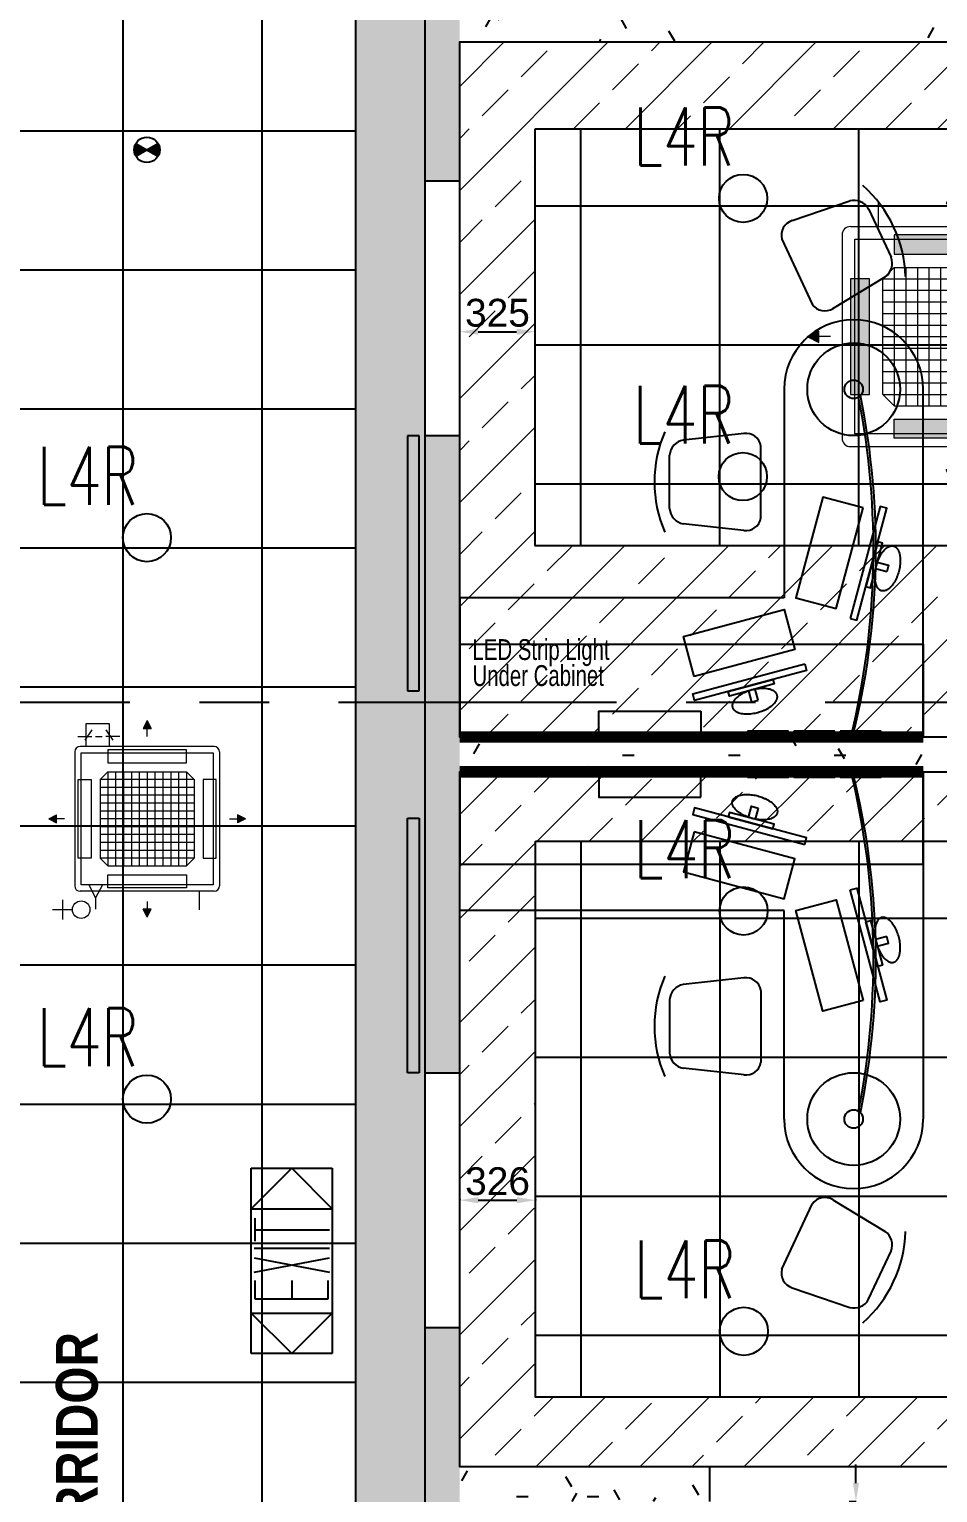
# Model space of a CAD drawing. Header units: millimetres. Extents: x -92759 to 184353, y -15225 to 86714.
# Drawn here: x -59541 to -55620, y 57929 to 64246 of the extents above; entities that cross this region are included whole.
import ezdxf

# ---------------------------------------------------------------- set-up
doc = ezdxf.new("R2010")
doc.units = ezdxf.units.MM
doc.linetypes.add('HIDDEN', pattern=[0.375, 0.25, -0.125])
doc.linetypes.add('IDA - Grid Line', pattern=[2100, 1200, -300, 300, -300])
doc.layers.get('Defpoints').update_dxf_attribs({"color": 8})
for name, color, linetype in [('0-1', 9, 'Continuous'), ('0-Motion Sensor', 1, 'Continuous'), ('A-_DOOR----_E', 8, 'Continuous'), ('A-_FURT----_E-1', 8, 'Continuous'), ('A-_ROOMNAME_A', 8, 'Continuous'), ('A-_WALL----_H-1', 9, 'Continuous'), ('A-_WALLPRTN_E', 8, 'Continuous'), ('A-PATT-CONC', 8, 'Continuous'), ('AAG_Dimension', 7, 'Continuous'), ('E-_LITG _ CKT -DB', 1, 'HIDDEN'), ('E-legend', 1, 'Continuous'), ('HF', 7, 'Continuous'), ('M-ACMV_FCU', 5, 'Continuous'), ('PDF_M-_ACON----_E-N', 7, 'Continuous')]:
    doc.layers.add(name, color=color, linetype=linetype)
for name, color, linetype, true_color in [('1599_FURN_RHH_BLK8 _NEW__1ST STY_dwg _2_-1', 7, 'Continuous', 0xaaaaaa), ('A-_DETA----_ED-2', 1, 'Continuous', 0xff0000), ('A-_FURN--1', 7, 'Continuous', 0xaaaaaa), ('A-_FURN--3', 7, 'Continuous', 0xaaaaaa), ('A-_FURN--4', 7, 'Continuous', 0xaaaaaa), ('E-_LIGT----_E', 1, 'Continuous', 0xff0000), ('S-_ANOTGRID_E-1', 9, 'IDA - Grid Line', 0x808080)]:
    doc.layers.add(name, color=color, linetype=linetype, true_color=true_color)
for name, color, linetype, lineweight in [('A--', 134, '500-1-RP', 25), ('HFI 9MM FPB', 94, 'Continuous', 5), ('M-ACMV_CDP', 190, 'DRAIN_PIPE', 25), ('M-ACMV_FCU-1', 86, 'Continuous', 9), ('M-ACMV_FCU-2', 86, 'Continuous', 9), ('M-ACMV_PWR', 1, 'REFRIGERANT', 25), ('M-ACMV_REF_PIPE', 134, '500-1-RP', 25), ('M-ACMV_VCD', 7, 'Continuous', 25)]:
    doc.layers.add(name, color=color, linetype=linetype, lineweight=lineweight)
doc.styles.add('Arial', font='arial.ttf')
doc.styles.add('Arial Narrow_B_3', font='ARIALNB.TTF', dxfattribs={"height": 225})
doc.styles.add('Simplex', font='simplex_.ttf', dxfattribs={"width": 0.7, "height": 450})
doc.styles.get("Standard").update_dxf_attribs({"font": 'arial.ttf'})
doc.linetypes.add('500-1-RP', pattern='A,0.75,-0.5,0.75,-0.5,0.75,-0.5,0.75,-1.7,["RP",Standard,S=1,R=0,X=-1,Y=-0.5],-1.7', length=7.9)
doc.linetypes.add('DRAIN_PIPE', pattern='A,0.5,-0.2,["D",Standard,S=0.1,R=0,X=-0.1,Y=-0.05],-0.25', length=0.95)
doc.linetypes.add('REFRIGERANT', pattern='A,15,-5.08,["R",Standard,S=2.54,R=0,X=-2.54,Y=-1.27],-5.08', length=25.16)
doc.dimstyles.get("Standard").update_dxf_attribs({"dimtxt": 0.18, "dimasz": 0.18, "dimexe": 0.18, "dimexo": 0.0625, "dimgap": 0.09, "dimtad": 0, "dimtih": 1, "dimtoh": 1, "dimdec": 4, "dimzin": 0, "dimdsep": 46, "dimtxsty": 'Standard', "dimcen": 0.09, "dimadec": 0, "dimazin": 0, "dimtfac": 1, "dimtdec": 4, "dimtofl": 0, "dimtmove": 0, "dimatfit": 3, "dimfxl": 1, "dimtolj": 1, "dimtzin": 0, "dimarcsym": 0})
pattern_1 = [(0, (-11870.95, 40538.29), (609.6, 152.4), [50.292, -406.908, 50.292, -406.908, -2438.4]), (0, (-11870.95, 40538.29), (609.6, 152.4), [-914.4, 50.292, -864.108, 50.292, -406.908, -1066.8]), (0, (-11870.95, 40538.29), (609.6, 152.4), [-2286, 50.292, -254.508, 50.292, -711.708]), (120, (-11642.35, 40614.49), (-436.7823, 451.7291), [50.292, -406.908, 50.292, -406.908, -2438.4]), (120, (-11642.35, 40614.49), (-436.7823, 451.7291), [-914.4, 50.292, -864.108, 50.292, -406.908, -1066.8]), (120, (-11642.35, 40614.49), (-436.7823, 451.7291), [-2286, 50.292, -254.508, 50.292, -711.708]), (240, (-11566.15, 40919.29), (-172.8177, -604.1291), [50.292, -406.908, 50.292, -406.908, -2438.4]), (240, (-11566.15, 40919.29), (-172.8177, -604.1291), [-914.4, 50.292, -864.108, 50.292, -406.908, -1066.8]), (240, (-11566.15, 40919.29), (-172.8177, -604.1291), [-2286, 50.292, -254.508, 50.292, -711.708])]

# ---------------------------------------------------------------- blocks, each defined once
blk = doc.blocks.new('IDA - Exit Sign - IDA - Exit Sign - Both Side - Left _ Right-7545285-BLK8_RHH_1ST STOREY PLAN')
at = {"layer": 'A-_DETA----_ED-2'}
for p, q in [((-163.9, -115.1), (-163.9, -432.5)), ((-83.9, -115.1), (-163.9, -115.1)), ((-48.9, -112.8), (14, -437.8)), ((14, -112.8), (-48.9, -437.8)), ((55.1, -112.8), (55.1, -437.8)), ((185.1, -115.3), (85.1, -115.3)), ((135.1, -115.3), (135.1, -437.8)), ((-83.9, -275), (-163.9, -275)), ((-163.9, -432.5), (-83.9, -432.5))]:
    blk.add_line(p, q, dxfattribs=at)
at = {"layer": 'E-_LIGT----_E'}
for p, q in [((-400, -275), (-225, -100)), ((-400, -450), (-400, -100)), ((-400, -100), (400, -100)), ((-225, -100), (-225, -450)), ((225, -100), (225, -450)), ((400, -275), (225, -100)), ((400, -100), (400, -450)), ((-225, -450), (-400, -275)), ((225, -450), (400, -275)), ((400, -450), (-400, -450))]:
    blk.add_line(p, q, dxfattribs=at)
blk = doc.blocks.new('One-Pane_Sliding_Door_4854 - B8-SD04 1100x2200-10511347-BLK8_RHH_1ST STOREY PLAN')
at = {"layer": 'A-_DOOR----_E'}
for p, q in [((-1650, -150), (-1650, -100)), ((-1650, -100), (-550, -100)), ((-550, -100), (-550, -150)), ((-550, -150), (-1650, -150))]:
    blk.add_line(p, q, dxfattribs=at)
blk = doc.blocks.new('One-Pane_Sliding_Door_4854 - B8-SD04 1100x2200-10511346-BLK8_RHH_1ST STOREY PLAN')
at = {"layer": 'A-_DOOR----_E'}
for p, q in [((-550, 150), (-1650, 150)), ((-1650, 150), (-1650, 100)), ((-550, 100), (-550, 150)), ((-1650, 100), (-550, 100))]:
    blk.add_line(p, q, dxfattribs=at)
blk = doc.blocks.new('1599_FURN_RHH_BLK8 _NEW__1ST STY_dwg _2_-10346281-BLK8_RHH_1ST STOREY PLAN')
at = {"layer": 'A-_FURN--1', "flags": 128}
for points in [[(-20963.5, -18124.1), (-20963.5, -18149.1), (-20788.5, -18149.1), (-20788.5, -18124.1)], [(-20763.5, -18124.1), (-20763.5, -18149.1), (-20588.5, -18149.1), (-20588.5, -18124.1)], [(-20563.5, -18124.1), (-20563.5, -18149.1), (-20388.5, -18149.1), (-20388.5, -18124.1)], [(-20963.5, -18324.1), (-20963.5, -18299.1), (-20788.5, -18299.1), (-20788.5, -18324.1)], [(-20763.5, -18324.1), (-20763.5, -18299.1), (-20588.5, -18299.1), (-20588.5, -18324.1)], [(-20563.5, -18324.1), (-20563.5, -18299.1), (-20388.5, -18299.1), (-20388.5, -18324.1)]]:
    blk.add_lwpolyline(points, close=True, dxfattribs=at)
at = {"layer": 'A-_FURN--3', "flags": 128}
for points in [[(-20464.8, -17161), (-20638.6, -17114.4), (-20755.1, -17549.1), (-20581.2, -17595.7)], [(-21193.2, -17889.4), (-21239.8, -17715.5), (-20805.1, -17599.1), (-20758.5, -17772.9)], [(-21165.1, -18039.1), (-21165.1, -18149.1), (-21605.1, -18149.1), (-21605.1, -18039.1)], [(-21165.1, -18409.1), (-21165.1, -18299.1), (-21605.1, -18299.1), (-21605.1, -18409.1)], [(-21193.2, -18558.7), (-21239.8, -18732.6), (-20805.1, -18849.1), (-20758.5, -18675.2)], [(-20464.8, -19287.1), (-20638.6, -19333.7), (-20755.1, -18899.1), (-20581.2, -18852.5)]]:
    blk.add_lwpolyline(points, close=True, dxfattribs=at)
at = {"layer": 'A-_FURN--3'}
for centre, radius in [((-20505.1, -16649.1), 200), ((-20505.1, -16649.1), 40), ((-20505.1, -19799.1), 200), ((-20505.1, -19799.1), 40)]:
    blk.add_circle(centre, radius, dxfattribs=at)
for centre, radius, start, end in [((-23727.2, -17337.7), 3317.9, 345.84539, 11.49781), ((-23817.2, -17341), 3397.5, 346.24177, 11.16737), ((-23817.2, -19107.1), 3397.5, 348.83263, 13.75823), ((-23727.2, -19110.4), 3317.9, 348.50219, 14.15461)]:
    blk.add_arc(centre, radius, start, end, dxfattribs=at)
at = {"layer": 'A-_FURN--4'}
for p, q in [((-20770.5, -15921.1), (-20521.9, -15836.1)), ((-20440.7, -15870.9), (-20343.5, -16079.4)), ((-20814.9, -16001.6), (-20684.2, -16282)), ((-20595.6, -16300.7), (-20369, -16164)), ((-20805.1, -16649.1), (-20805.1, -17549.1)), ((-20205.1, -17549.1), (-20205.1, -16649.1)), ((-20977.5, -16840), (-21240.6, -16868.2)), ((-20905.1, -17203.8), (-20905.1, -16894.4)), ((-21299.5, -17164.1), (-21299.5, -16934.1)), ((-20979.4, -17258), (-21240.6, -17230)), ((-20805.1, -17549.1), (-22205.1, -17549.1)), ((-22205.1, -17549.1), (-22205.1, -18149.1)), ((-20205.1, -18149.1), (-20205.1, -17549.1)), ((-22205.1, -17749.1), (-20205.1, -17749.1)), ((-22205.1, -18149.1), (-22205.1, -17749.1)), ((-20205.1, -17749.1), (-20205.1, -18149.1)), ((-20205.1, -18149.1), (-22205.1, -18149.1)), ((-22205.1, -18149.1), (-20205.1, -18149.1)), ((-20205.1, -18299.1), (-22205.1, -18299.1)), ((-22205.1, -18299.1), (-22205.1, -18699.1)), ((-22205.1, -18299.1), (-20205.1, -18299.1)), ((-22205.1, -18899.1), (-22205.1, -18299.1)), ((-20205.1, -18699.1), (-20205.1, -18299.1)), ((-20205.1, -18299.1), (-20205.1, -18899.1)), ((-22205.1, -18699.1), (-20205.1, -18699.1)), ((-20805.1, -18899.1), (-22205.1, -18899.1)), ((-20805.1, -19799.1), (-20805.1, -18899.1)), ((-20205.1, -18899.1), (-20205.1, -19799.1)), ((-20979.4, -19190.2), (-21240.6, -19218.2)), ((-20905.1, -19244.4), (-20905.1, -19553.8)), ((-21299.5, -19284.1), (-21299.5, -19514.1)), ((-20977.5, -19608.2), (-21240.6, -19580)), ((-20595.6, -20147.4), (-20369, -20284.1)), ((-20814.9, -20446.5), (-20684.2, -20166.1)), ((-20440.7, -20577.2), (-20343.5, -20368.8)), ((-20770.5, -20527), (-20521.9, -20612))]:
    blk.add_line(p, q, dxfattribs=at)
at = {"layer": 'A-_FURN--4', "flags": 128}
for points in [[(-20520.1, -17637.9), (-20491.1, -17645.7), (-20361.7, -17162.7), (-20390.7, -17155)], [(-20452.3, -17500.8), (-20433, -17506), (-20381.2, -17312.8), (-20400.5, -17307.6)], [(-20362.7, -17436.8), (-20411, -17423.9), (-20403.2, -17394.9), (-20354.9, -17407.8)], [(-20716.2, -17834.1), (-20708.5, -17863.1), (-21191.4, -17992.5), (-21199.2, -17963.5)], [(-20853.4, -17901.9), (-20848.2, -17921.2), (-21041.4, -17973), (-21046.6, -17953.6)], [(-20917.4, -17991.5), (-20930.3, -17943.2), (-20959.3, -17951), (-20946.3, -17999.3)], [(-20716.2, -18614.1), (-20708.5, -18585.1), (-21191.4, -18455.7), (-21199.2, -18484.6)], [(-20853.4, -18546.3), (-20848.2, -18526.9), (-21041.4, -18475.2), (-21046.6, -18494.5)], [(-20917.4, -18456.6), (-20930.3, -18504.9), (-20959.3, -18497.2), (-20946.3, -18448.9)], [(-20520.1, -18810.2), (-20491.1, -18802.4), (-20361.7, -19285.4), (-20390.7, -19293.2)], [(-20452.3, -18947.3), (-20433, -18942.2), (-20381.2, -19135.3), (-20400.5, -19140.5)], [(-20362.7, -19011.3), (-20411, -19024.3), (-20403.2, -19053.2), (-20354.9, -19040.3)]]:
    blk.add_lwpolyline(points, close=True, dxfattribs=at)
at = {"layer": 'A-_FURN--4'}
for centre, radius, start, end in [((-20829, -16178.9), 547.7, 1.66493, 48.33507), ((-20503.5, -15905.3), 71.6, 28.69503, 104.88429), ((-20751.6, -15984.1), 65.8, 106.73506, 195.48458), ((-20410.2, -16105.4), 71.6, 305.11571, 21.30497), ((-20630, -16244.8), 65.8, 214.51542, 303.26494), ((-20505.1, -16649.1), 300, 0, 180), ((-20817.4, -17049), 547.7, 156.66493, 203.33507), ((-20970, -16905.2), 65.8, 9.51542, 98.26494), ((-21228, -16938.7), 71.6, 100.11571, 176.30497), ((-21228, -17159.4), 71.6, 183.69503, 259.88429), ((-20970, -17192.9), 65.8, 261.73506, 350.48458), ((-20817.4, -19399.1), 547.7, 156.66493, 203.33507), ((-20970, -19255.2), 65.8, 9.51542, 98.26494), ((-21228, -19288.7), 71.6, 100.11571, 176.30497), ((-21228, -19509.4), 71.6, 183.69503, 259.88429), ((-20970, -19542.9), 65.8, 261.73506, 350.48458), ((-20505.1, -19799.1), 300, 180, 0), ((-20630, -20203.4), 65.8, 56.73506, 145.48458), ((-20829, -20269.2), 547.7, 311.66493, 358.33507), ((-20410.2, -20342.7), 71.6, 338.69503, 54.88429), ((-20751.6, -20464.1), 65.8, 164.51542, 253.26494), ((-20503.5, -20542.8), 71.6, 255.11571, 331.30497)]:
    blk.add_arc(centre, radius, start, end, dxfattribs=at)
for points in [[(-20407.1, -17409.4), (-20381.2, -17312.8), (-20332.9, -17325.7)], [(-20332.9, -17325.7), (-20284.6, -17338.7), (-20310.5, -17435.3)], [(-20384.7, -17518.9), (-20433, -17506), (-20407.1, -17409.4)], [(-20310.5, -17435.3), (-20336.4, -17531.9), (-20384.7, -17518.9)], [(-20944.8, -17947.1), (-21041.4, -17973), (-21028.4, -18021.3)], [(-20835.3, -17969.5), (-20848.2, -17921.2), (-20944.8, -17947.1)], [(-20918.9, -18043.7), (-20822.3, -18017.8), (-20835.3, -17969.5)], [(-21028.4, -18021.3), (-21015.5, -18069.6), (-20918.9, -18043.7)], [(-20944.8, -18501.1), (-21041.4, -18475.2), (-21028.4, -18426.9)], [(-21028.4, -18426.9), (-21015.5, -18378.6), (-20918.9, -18404.5)], [(-20918.9, -18404.5), (-20822.3, -18430.3), (-20835.3, -18478.6)], [(-20835.3, -18478.6), (-20848.2, -18526.9), (-20944.8, -18501.1)], [(-20384.7, -18929.2), (-20433, -18942.2), (-20407.1, -19038.8)], [(-20310.5, -19012.9), (-20336.4, -18916.3), (-20384.7, -18929.2)], [(-20332.9, -19122.4), (-20284.6, -19109.5), (-20310.5, -19012.9)], [(-20407.1, -19038.8), (-20381.2, -19135.3), (-20332.9, -19122.4)]]:
    blk.add_rational_spline(points, [1, 0.707106781187, 1], degree=2, dxfattribs=at)
blk = doc.blocks.new('A$Cb2bf8f38')
at = {"layer": 'A-_WALL----_H-1'}
h = blk.add_hatch(dxfattribs=at)
h.set_pattern_fill('FP_1', color=256, style=0, pattern_type=2)
h.set_pattern_definition(pattern_1)
h.paths.add_polyline_path([(-14900, 23250), (-14750, 23250), (-14750, 23650), (-14900, 23650)])
h.paths.add_polyline_path([(-14900, 25250), (-14750, 25250), (-14750, 26100), (-14900, 26100)])
h.paths.add_polyline_path([(-14750, 27200), (-14750, 29950), (-14900, 29950), (-14900, 27200), (-14825, 27200)])
h.paths.add_polyline_path([(-14900, 31050), (-14750, 31050), (-14750, 32400), (-14900, 32400)])
h.paths.add_polyline_path([(-14750, 33500), (-14750, 35550), (-14900, 35550), (-14900, 33500), (-14825, 33500)])
h.paths.add_polyline_path([(-14750, 36650), (-14750, 38300), (-14900, 38300), (-14900, 36650), (-14825, 36650)])
h.paths.add_polyline_path([(-14900, 40300), (-14750, 40300), (-14750, 40500), (-14900, 40500)])
h = blk.add_hatch(dxfattribs=at)
h.set_pattern_fill('FP_1', color=256, style=0, pattern_type=2)
h.set_pattern_definition(pattern_1)
h.paths.add_polyline_path([(-8699, 31650), (-8699, 31800), (-14750, 31800), (-14750, 31650), (-11218.1, 31650)])
h = blk.add_hatch(dxfattribs=at)
h.set_pattern_fill('FP_1', color=256, style=0, pattern_type=2)
h.set_pattern_definition(pattern_1)
h.paths.add_polyline_path([(-8699, 28500), (-8699, 28650), (-9900, 28650), (-9900, 28500)])
h.paths.add_polyline_path([(-14750, 28500), (-10500, 28500), (-10500, 28650), (-14750, 28650)])
h = blk.add_hatch(dxfattribs=at)
h.set_pattern_fill('FP_1', color=256, style=0, pattern_type=2)
h.set_pattern_definition(pattern_1)
h.paths.add_polyline_path([(-13671, 25350), (-13671, 25500), (-14750, 25500), (-14750, 25350), (-14327.6, 25350)])
h.paths.add_polyline_path([(-12571, 25350), (-8549, 25350), (-8549, 25500), (-12571, 25500), (-12571, 25425)])
at = {"layer": 'A-_WALLPRTN_E'}
for p, q in [((-14900, 32400), (-14900, 31050)), ((-14750, 31050), (-14750, 31650)), ((-14750, 31650), (-8699, 31650)), ((-14900, 31050), (-14750, 31050)), ((-14900, 29950), (-14900, 27200)), ((-14750, 29950), (-14900, 29950)), ((-14750, 28650), (-14750, 29950)), ((-10500, 28650), (-14750, 28650)), ((-14750, 27200), (-14750, 28500)), ((-14750, 28500), (-10500, 28500)), ((-14900, 27200), (-14750, 27200)), ((-14900, 26100), (-14900, 25250)), ((-14750, 26100), (-14900, 26100)), ((-14750, 25500), (-14750, 26100)), ((-13671, 25500), (-14750, 25500)), ((-13671, 25350), (-13671, 25500))]:
    blk.add_line(p, q, dxfattribs=at)
at = {"layer": 'S-_ANOTGRID_E-1'}
blk.add_line((-38373.1, 28800), (13584.7, 28800), dxfattribs=at)
at = {"layer": '1599_FURN_RHH_BLK8 _NEW__1ST STY_dwg _2_-1'}
blk.add_blockref('1599_FURN_RHH_BLK8 _NEW__1ST STY_dwg _2_-10346281-BLK8_RHH_1ST STOREY PLAN', (7455.1, 46800), dxfattribs=at)
at = {"layer": 'A-_DOOR----_E'}
for name, p, rotation in [('One-Pane_Sliding_Door_4854 - B8-SD04 1100x2200-10511346-BLK8_RHH_1ST STOREY PLAN', (-14825, 30500), 89.99999999999991), ('One-Pane_Sliding_Door_4854 - B8-SD04 1100x2200-10511347-BLK8_RHH_1ST STOREY PLAN', (-14825, 26650), 269.9999999999999)]:
    blk.add_blockref(name, p, dxfattribs=dict(at, rotation=rotation))
at = {"layer": 'A-_FURT----_E-1', "rotation": 89.9999999999988}
blk.add_blockref('IDA - Exit Sign - IDA - Exit Sign - Both Side - Left _ Right-7545285-BLK8_RHH_1ST STOREY PLAN', (-15750, 26388.3), dxfattribs=at)
at = {"layer": 'A-_ROOMNAME_A', "insert": (-16492.6, 22978), "char_height": 180, "width": 4016.454, "attachment_point": 1, "rotation": 90, "style": 'Arial Narrow_B_3'}
blk.add_mtext('CLINICAL SERVICE CORRIDOR', dxfattribs=at)
blk = doc.blocks.new('*D607')
at = {"layer": 'AAG_Dimension', "color": 0, "lineweight": -2, "transparency": 16777216}
for p, q in [((-2879, 489861), (-2879, 489861.1)), ((-2799, 489860.9), (-2633.5, 489860.9)), ((-2553.5, 489861), (-2553.5, 489861.1))]:
    blk.add_line(p, q, dxfattribs=at)
at = {"layer": 'AAG_Dimension', "color": 0, "transparency": 16777216}
for points in [[(-2799, 489874.2), (-2799, 489847.6), (-2879, 489860.9)], [(-2633.5, 489874.2), (-2633.5, 489847.6), (-2553.5, 489860.9)]]:
    blk.add_solid(points, dxfattribs=at)
at = {"layer": 'Defpoints', "color": 0, "transparency": 16777216}
for p in [(-2879, 489860.9), (-2553.5, 489860.9), (-2553.5, 489860.9)]:
    blk.add_point(p, dxfattribs=at)
at = {"layer": 'AAG_Dimension', "color": 152, "true_color": 0x2776bb, "transparency": 16777216, "insert": (-2716.3, 489942.2), "char_height": 120, "attachment_point": 5, "style": 'Arial'}
blk.add_mtext('\\A1;325', dxfattribs=at)
blk = doc.blocks.new('*D610')
at = {"layer": 'AAG_Dimension', "color": 0, "lineweight": -2, "transparency": 16777216}
for p, q in [((-2879, 486115.1), (-2879, 486112.2)), ((-2799, 486112.4), (-2632.5, 486112.4)), ((-2552.5, 486115.1), (-2552.5, 486112.2))]:
    blk.add_line(p, q, dxfattribs=at)
at = {"layer": 'AAG_Dimension', "color": 0, "transparency": 16777216}
for points in [[(-2799, 486125.8), (-2799, 486099.1), (-2879, 486112.4)], [(-2632.5, 486125.8), (-2632.5, 486099.1), (-2552.5, 486112.4)]]:
    blk.add_solid(points, dxfattribs=at)
at = {"layer": 'Defpoints', "color": 0, "transparency": 16777216}
for p in [(-2879, 486115.2), (-2552.5, 486115.2), (-2552.5, 486112.4)]:
    blk.add_point(p, dxfattribs=at)
at = {"layer": 'AAG_Dimension', "color": 152, "true_color": 0x2776bb, "transparency": 16777216, "insert": (-2715.8, 486193.7), "char_height": 120, "attachment_point": 5, "style": 'Arial'}
blk.add_mtext('\\A1;326', dxfattribs=at)
blk = doc.blocks.new('*D615')
at = {"layer": 'AAG_Dimension', "color": 0, "lineweight": -2, "transparency": 16777216}
for p, q in [((-1169.1, 484891.7), (-1169.1, 484971.7)), ((-1198.7, 484811.7), (-1168.9, 484811.7)), ((-1198.7, 484737.2), (-1168.9, 484737.2)), ((-1169.1, 484657.2), (-1169.1, 484455.8)), ((-1169.1, 484455.8), (-1360.9, 484455.8))]:
    blk.add_line(p, q, dxfattribs=at)
at = {"layer": 'AAG_Dimension', "color": 0, "transparency": 16777216}
for points in [[(-1182.4, 484891.7), (-1155.8, 484891.7), (-1169.1, 484811.7)], [(-1182.4, 484657.2), (-1155.8, 484657.2), (-1169.1, 484737.2)]]:
    blk.add_solid(points, dxfattribs=at)
at = {"layer": 'Defpoints', "color": 0, "transparency": 16777216}
for p in [(-1198.7, 484811.7), (-1198.7, 484737.2), (-1169.1, 484737.2)]:
    blk.add_point(p, dxfattribs=at)
at = {"layer": 'AAG_Dimension', "color": 152, "true_color": 0x2776bb, "transparency": 16777216, "insert": (-1275, 484536.8), "char_height": 120, "attachment_point": 5, "style": 'Arial'}
blk.add_mtext('\\A1;75', dxfattribs=at)
blk = doc.blocks.new('Motion Sensor')
at = {"layer": 'E-legend', "lineweight": 25}
h = blk.add_hatch(color=256, dxfattribs=at)
h.dxf.hatch_style = 1
h.paths.add_polyline_path([(10021, -17121.6), (9973.3, -17094.1, 0.131652), (9965.9, -17121.6, 0.131652), (9973.3, -17149.1)])
h = blk.add_hatch(color=256, dxfattribs=at)
h.dxf.hatch_style = 1
h.paths.add_polyline_path([(10068.6, -17094.1), (10021, -17121.6), (10068.6, -17149.1, 0.131652), (10076, -17121.6, 0.131652)])
for p, q in [((9973.3, -17094.1), (10068.6, -17149.1)), ((9973.3, -17149.1), (10068.6, -17094.1))]:
    blk.add_line(p, q, dxfattribs=at)
blk.add_circle((10021, -17121.6), 55, dxfattribs=at)
blk = doc.blocks.new('A$C020d881d')
at = {"layer": 'E-legend', "lineweight": 25}
blk.add_circle((818.7, 172), 103.8, dxfattribs=at)
at = {"layer": 'E-legend', "lineweight": 25, "style": 'Simplex', "width": 0.7}
blk.add_text('L4R', height=250, dxfattribs=at).set_placement((345.2, 314.3))
blk = doc.blocks.new('EL_B8_L1_R4')
at = {"color": 1, "linetype": 'HIDDEN', "ltscale": 40, "const_width": 50}
for points in [[(-3957.1, -11908.3), (-1957.1, -11908.3)], [(-1957.1, -12058.3), (-3957.1, -12058.3)]]:
    blk.add_lwpolyline(points, dxfattribs=at)
at = {"layer": '0-Motion Sensor'}
blk.add_blockref('Motion Sensor', (-15328, 7747.6), dxfattribs=at)
at = {"layer": 'E-_LITG _ CKT -DB', "ltscale": 0.5}
for p in [(-3552.9, -9755.6), (-3553.9, -10956.4), (-6125.7, -11219.9), (-3550.9, -12831.4), (-6125.7, -13643.5), (-3549.8, -14645.6)]:
    blk.add_blockref('A$C020d881d', p, dxfattribs=at)
at = {"color": 1, "linetype": 'HIDDEN', "ltscale": 40, "style": 'Arial', "width": 0.7}
for s, p in [('LED Strip Light', (-3902.2, -11576.2)), ('Under Cabinet', (-3902.2, -11688.5))]:
    blk.add_text(s, height=90, rotation=0.06266, dxfattribs=at).set_placement(p)
blk = doc.blocks.new('A$C7208cd76')
at = {"layer": 'M-ACMV_FCU', "lineweight": 5}
h = blk.add_hatch(color=256, dxfattribs=at)
h.dxf.hatch_style = 1
h.paths.add_polyline_path([(0, 424.1), (-17, 390.2), (17, 390.2)])
h = blk.add_hatch(color=256, dxfattribs=at)
h.dxf.hatch_style = 1
h.paths.add_polyline_path([(-424.1, 0), (-390.2, -17), (-390.2, 17)])
h = blk.add_hatch(color=256, dxfattribs=at)
h.dxf.hatch_style = 1
h.paths.add_polyline_path([(424.1, 0), (390.2, 17), (390.2, -17)])
h = blk.add_hatch(color=256, dxfattribs=at)
h.dxf.hatch_style = 1
h.paths.add_polyline_path([(0, -424.1), (17, -390.2), (-17, -390.2)])
for p, q in [((0, 424.1), (-17, 390.2)), ((-17, 390.2), (17, 390.2)), ((0, 424.1), (17, 390.2)), ((0, 356.2), (0, 390.2)), ((-312.5, 288.8), (-312.5, -288.8)), ((288.8, 312.5), (-288.8, 312.5)), ((288.9, 312.6), (288.9, 312.6)), ((312.5, 288.8), (312.5, -288.8)), ((312.6, 288.9), (312.6, 288.9)), ((-202.6, 169.6), (-169.6, 202.6)), ((-169.6, 202.6), (169.6, 202.6)), ((-169.6, 202.6), (-169.6, -202.6)), ((-135.7, 202.6), (-135.7, -202.6)), ((-101.8, 202.6), (-101.8, -202.6)), ((-67.9, 202.6), (-67.9, -202.6)), ((-33.9, 202.6), (-33.9, -202.6)), ((0, 202.6), (0, -202.6)), ((33.9, 202.6), (33.9, -202.6)), ((67.9, 202.6), (67.9, -202.6)), ((101.8, 202.6), (101.8, -202.6)), ((135.7, 202.6), (135.7, -202.6)), ((169.6, 202.6), (202.6, 169.6)), ((169.6, 202.6), (169.6, -202.6)), ((-202.6, 169.6), (-202.6, -169.6)), ((202.6, 169.6), (-202.6, 169.6)), ((202.6, 135.7), (-202.6, 135.7)), ((202.6, 169.6), (202.6, -169.6)), ((202.6, 101.8), (-202.6, 101.8)), ((202.6, 67.9), (-202.6, 67.9)), ((-424.1, 0), (-390.2, 17)), ((-424.1, 0), (-390.2, -17)), ((-390.2, -17), (-390.2, 17)), ((-356.2, 0), (-390.2, 0)), ((202.6, 33.9), (-202.6, 33.9)), ((202.6, 0), (-202.6, 0)), ((356.2, 0), (390.2, 0)), ((390.2, 17), (390.2, -17)), ((424.1, 0), (390.2, 17)), ((424.1, 0), (390.2, -17)), ((202.6, -33.9), (-202.6, -33.9)), ((202.6, -67.9), (-202.6, -67.9)), ((202.6, -101.8), (-202.6, -101.8)), ((202.6, -135.7), (-202.6, -135.7)), ((-169.6, -202.6), (-202.6, -169.6)), ((202.6, -169.6), (-202.6, -169.6)), ((169.6, -202.6), (202.6, -169.6)), ((-169.6, -202.6), (169.6, -202.6)), ((288.8, -312.5), (-288.8, -312.5)), ((0, -356.2), (0, -390.2)), ((17, -390.2), (-17, -390.2)), ((0, -424.1), (-17, -390.2)), ((0, -424.1), (17, -390.2))]:
    blk.add_line(p, q, dxfattribs=at)
for points in [[(285, 285), (285, -285), (-285, -285), (-285, 285)], [(-169.6, 241.6), (169.6, 241.6), (169.6, 297.9), (-169.6, 297.9)], [(-241.6, 169.6), (-241.6, -169.6), (-297.9, -169.6), (-297.9, 169.6)], [(241.6, 169.6), (241.6, -169.6), (297.9, -169.6), (297.9, 169.6)], [(-169.6, -241.6), (169.6, -241.6), (169.6, -297.9), (-169.6, -297.9)]]:
    blk.add_lwpolyline(points, close=True, dxfattribs=at)
for centre, start, end in [((-288.8, 288.8), 90, 180), ((288.8, 288.8), 0, 90), ((-288.8, -288.8), 180, 270), ((288.8, -288.8), 270, 0)]:
    blk.add_arc(centre, 23.7, start, end, dxfattribs=at)
blk = doc.blocks.new('A$C49267d6b')
at = {"layer": 'PDF_M-_ACON----_E-N', "lineweight": 0}
for p, q in [((0, 127), (0, 76.2)), ((-25.4, 76.2), (12.7, 101.6)), ((0, 63.5), (0, 38.1)), ((-25.4, 25.4), (12.7, 0)), ((0, -25.4), (0, 25.4))]:
    blk.add_line(p, q, dxfattribs=at)
blk = doc.blocks.new('A$C81577ca4')
at = {"layer": 'A--', "lineweight": 0, "ltscale": 0.75}
for p, q in [((-36, -125), (-86, -125)), ((19, -95), (-36, -125)), ((19, -155), (-36, -125))]:
    blk.add_line(p, q, dxfattribs=at)
blk = doc.blocks.new('SSO')
at = {"layer": 'M-ACMV_PWR', "linetype": 'ByBlock', "lineweight": 5}
for p, q in [((1064820.3, 20828.3), (1064720.3, 20828.3)), ((1064770.3, 20778.3), (1064770.3, 20878.3))]:
    blk.add_line(p, q, dxfattribs=at)
blk.add_circle((1064770.3, 20733.6), 44.6, dxfattribs=at)
blk.add_circle((1064770.3, 20733.6), 44.6, dxfattribs=at)
blk = doc.blocks.new('FCU-2_mini cassette')
at = {"layer": 'M-ACMV_CDP', "lineweight": 5}
blk.add_line((240311.9, -39528.1), (240311.9, -39608.6), dxfattribs=at)
at = {"layer": 'M-ACMV_VCD', "lineweight": 5}
blk.add_lwpolyline([(239824.1, -38903.1), (239824.1, -38803.1), (239924.1, -38803.1), (239924.1, -38903.1)], close=True, dxfattribs=at)
at = {"layer": 'M-ACMV_FCU', "lineweight": 5}
blk.add_blockref('A$C7208cd76', (240087.3, -39215.6), dxfattribs=at)
at = {"layer": 'M-ACMV_PWR', "color": 1, "linetype": 'ByBlock', "lineweight": 5, "xscale": 0.8500000000000222, "yscale": 0.8500000000000222, "zscale": 0.8500000000000222, "rotation": 90}
blk.add_blockref('SSO', (257426.2, -944662.3), dxfattribs=at)
at = {"layer": 'M-ACMV_REF_PIPE', "lineweight": 5, "rotation": 90}
blk.add_blockref('A$C81577ca4', (239740.3, -39519.6), dxfattribs=at)
at = {"layer": 'M-ACMV_VCD', "lineweight": 5, "xscale": -1.181061443391948, "yscale": 1.181061443391948, "zscale": 1.181061443391948, "rotation": 90}
blk.add_blockref('A$C49267d6b', (239939.1, -38860.6), dxfattribs=at)
blk = doc.blocks.new('A$Ca8a76259')
at = {"layer": 'M-ACMV_FCU', "lineweight": 0}
h = blk.add_hatch(color=256, dxfattribs=at)
h.dxf.hatch_style = 1
h.paths.add_polyline_path([(0, 625), (-25, 575), (25, 575)])
h = blk.add_hatch(color=256, dxfattribs=at)
h.dxf.hatch_style = 1
h.paths.add_polyline_path([(250, 356), (250, 439), (-250, 439), (-250, 356)])
h.paths.add_polyline_path([(356, -250), (439, -250), (439, 250), (356, 250)])
h.paths.add_polyline_path([(-356, 250), (-439, 250), (-439, -250), (-356, -250)])
h.paths.add_polyline_path([(-250, -356), (-250, -439), (250, -439), (250, -356)])
h = blk.add_hatch(color=256, dxfattribs=at)
h.dxf.hatch_style = 1
h.paths.add_polyline_path([(-625, 0), (-575, -25), (-575, 25)])
h = blk.add_hatch(color=256, dxfattribs=at)
h.dxf.hatch_style = 1
h.paths.add_polyline_path([(625, 0), (575, 25), (575, -25)])
h = blk.add_hatch(color=256, dxfattribs=at)
h.dxf.hatch_style = 1
h.paths.add_polyline_path([(0, -625), (25, -575), (-25, -575)])
for p, q in [((0, 625), (-25, 575)), ((-25, 575), (25, 575)), ((0, 625), (25, 575)), ((0, 525), (0, 575)), ((439, 475), (-439, 475)), ((439, 475), (439, 475)), ((-475, 439), (-475, -439)), ((475, 439), (475, 439)), ((475, 439), (475, -439)), ((-298.5, 250), (-250, 298.5)), ((-250, 298.5), (250, 298.5)), ((-250, 298.5), (-250, -298.5)), ((-200, 298.5), (-200, -298.5)), ((-150, 298.5), (-150, -298.5)), ((-100, 298.5), (-100, -298.5)), ((-50, 298.5), (-50, -298.5)), ((0, 298.5), (0, -298.5)), ((50, 298.5), (50, -298.5)), ((100, 298.5), (100, -298.5)), ((150, 298.5), (150, -298.5)), ((200, 298.5), (200, -298.5)), ((250, 298.5), (298.5, 250)), ((250, 298.5), (250, -298.5)), ((-298.5, 250), (-298.5, -250)), ((298.5, 250), (-298.5, 250)), ((298.5, 200), (-298.5, 200)), ((298.5, 250), (298.5, -250)), ((298.5, 150), (-298.5, 150)), ((298.5, 100), (-298.5, 100)), ((-625, 0), (-575, 25)), ((-625, 0), (-575, -25)), ((-575, -25), (-575, 25)), ((-525, 0), (-575, 0)), ((298.5, 50), (-298.5, 50)), ((298.5, 0), (-298.5, 0)), ((525, 0), (575, 0)), ((575, 25), (575, -25)), ((625, 0), (575, 25)), ((625, 0), (575, -25)), ((298.5, -50), (-298.5, -50)), ((298.5, -100), (-298.5, -100)), ((298.5, -150), (-298.5, -150)), ((298.5, -200), (-298.5, -200)), ((-250, -298.5), (-298.5, -250)), ((298.5, -250), (-298.5, -250)), ((250, -298.5), (298.5, -250)), ((-250, -298.5), (250, -298.5)), ((439, -475), (-439, -475)), ((0, -525), (0, -575)), ((25, -575), (-25, -575)), ((0, -625), (-25, -575)), ((0, -625), (25, -575))]:
    blk.add_line(p, q, dxfattribs=at)
for points in [[(420, 420), (420, -420), (-420, -420), (-420, 420)], [(-250, 356), (250, 356), (250, 439), (-250, 439)], [(-356, 250), (-356, -250), (-439, -250), (-439, 250)], [(356, 250), (356, -250), (439, -250), (439, 250)], [(-250, -356), (250, -356), (250, -439), (-250, -439)]]:
    blk.add_lwpolyline(points, close=True, dxfattribs=at)
for centre, start, end in [((-439, 439), 90, 180), ((439, 439), 0, 90), ((-439, -439), 180, 270), ((439, -439), 270, 0)]:
    blk.add_arc(centre, 36, start, end, dxfattribs=at)
blk = doc.blocks.new('FCU -1')
at = {"layer": 'M-ACMV_CDP', "lineweight": 5}
blk.add_line((378826.6, -51081.4), (378826.6, -51186.4), dxfattribs=at)
at = {"layer": 'M-ACMV_VCD', "lineweight": 5}
blk.add_lwpolyline([(378127.5, -50132.1), (378127.5, -50032.1), (378227.5, -50032.1), (378227.5, -50132.1)], close=True, dxfattribs=at)
at = {"layer": 'M-ACMV_FCU', "lineweight": 5, "rotation": 270}
blk.add_blockref('A$Ca8a76259', (378508.4, -50607.1), dxfattribs=at)
at = {"layer": 'M-ACMV_PWR', "color": 1, "linetype": 'ByBlock', "lineweight": 5, "xscale": 0.85, "yscale": 0.85, "zscale": 0.85, "rotation": 90}
blk.add_blockref('SSO', (395697, -956204), dxfattribs=at)
at = {"layer": 'M-ACMV_REF_PIPE', "lineweight": 5, "rotation": 90}
blk.add_blockref('A$C81577ca4', (378012.4, -51100.4), dxfattribs=at)
at = {"layer": 'M-ACMV_VCD', "lineweight": 5, "xscale": -1.181061443391948, "yscale": 1.181061443391948, "zscale": 1.181061443391948, "rotation": 90}
blk.add_blockref('A$C49267d6b', (378237.5, -50082.1), dxfattribs=at)
blk = doc.blocks.new('ACMV_B8L1_R9')
at = {"layer": 'M-ACMV_FCU-1', "rotation": 180}
blk.add_blockref('FCU -1', (612753.2, -97642.2), dxfattribs=at)
at = {"layer": 'M-ACMV_FCU-2'}
blk.add_blockref('FCU-2_mini cassette', (-9316.6, -9901.3), dxfattribs=at)
blk = doc.blocks.new('RCP_B8L1')
at = {"layer": 'A-PATT-CONC'}
h = blk.add_hatch(dxfattribs=at)
h.set_pattern_fill('ANSI37', color=256, scale=189, angle=45)
h.set_pattern_definition([(90, (-3329.05, 499461.7), (-600.075, 0), []), (180, (-3329.05, 499461.7), (-6e-14, -600.075), [])])
h.paths.add_polyline_path([(-5129.04966, 499461.70958), (-3329.04966, 499461.70958), (-3329.04966, 465261.70958), (-5129.04966, 465261.70958), (-5129.04966, 497661.70958)])
h = blk.add_hatch(dxfattribs=at)
h.set_pattern_fill('ANSI37', color=256, scale=189, angle=45)
h.set_pattern_definition([(90, (2846.45, 490736.7), (-600.075, 0), []), (180, (2846.45, 490736.7), (-6e-14, -600.075), [])])
h.paths.add_polyline_path([(-2553.54966, 490736.70958), (2846.45033, 490736.70958), (2846.45033, 488936.70958), (-2553.54966, 488936.70958)])
h = blk.add_hatch(dxfattribs=at)
h.set_pattern_fill('ANSI37', color=256, scale=189, angle=45)
h.set_pattern_definition([(90, (-2552.55, 485261.7), (-600.075, 0), []), (180, (-2552.55, 485261.7), (-6e-14, -600.075), [])])
h.paths.add_polyline_path([(-2552.54966, 487661.70958), (2847.45033, 487661.70958), (2847.45033, 485261.70958), (-2552.54966, 485261.70958)])
at = {"layer": 'HFI 9MM FPB'}
h = blk.add_hatch(dxfattribs=at)
h.set_pattern_fill('ANSI33', color=256, scale=50)
h.set_pattern_definition([(45, (-300000, 500000), (-224.5064, 224.5064), []), (45, (-299775.5, 500000), (-224.5064, 224.5064), [158.75, -79.375])])
h.paths.add_polyline_path([(-5429.05312, 464761.70958), (-5429.05312, 497561.70958), (-6479.04966, 497561.70958), (-6479.04966, 499961.70958), (-3029.04966, 499961.70958), (-3029.05312, 482711.70958), (-2429.04966, 482711.70958), (-2429.04966, 481511.70958), (-3029.04966, 481511.70958), (-3029.04966, 475336.70967), (-2679.04966, 475336.70967), (-2679.04966, 464761.70958)])
h.paths.add_polyline_path([(-5129.04966, 499461.70958), (-3329.04966, 499461.70958), (-3329.04966, 465261.70958), (-5129.04966, 465261.70958), (-5129.04966, 497661.70958)], flags=16)
h = blk.add_hatch(dxfattribs=at)
h.set_pattern_fill('ANSI33', color=256, scale=50)
h.paths.add_polyline_path([(1370.95034, 488111.70958), (-2879.04966, 488111.70958), (-2879.04966, 491111.70958), (3171.95033, 491111.70958), (3171.95033, 488111.70958), (1970.95034, 488111.70958), (1970.95034, 488561.70958), (1370.95034, 488561.70958)])
h.paths.add_polyline_path([(-2553.54966, 490736.70958), (2846.45033, 490736.70958), (2846.45033, 488936.70958), (-2553.54966, 488936.70958)], flags=16)
h = blk.add_hatch(dxfattribs=at)
h.set_pattern_fill('ANSI33', color=256, scale=50)
h.paths.add_polyline_path([(3171.95033, 484961.70958), (-2879.04966, 484961.70958), (-2879.04966, 487961.70958), (3171.95033, 487961.70958)])
h.paths.add_polyline_path([(-2552.54966, 487661.70958), (2847.45033, 487661.70958), (2847.45033, 485261.70958), (-2552.54966, 485261.70958)], flags=16)
at = {"layer": 'HF'}
for points in [[(-5429.05312, 464761.70958), (-5429.05312, 497561.70958), (-6479.04966, 497561.70958), (-6479.04966, 499961.70958), (-3029.04966, 499961.70958), (-3029.05312, 482711.70958), (-2429.04966, 482711.70958), (-2429.04966, 481511.70958), (-3029.04966, 481511.70958), (-3029.04966, 475336.70967), (-2679.04966, 475336.70967), (-2679.04966, 464761.70958)], [(-5129.04966, 499461.70958), (-3329.04966, 499461.70958), (-3329.04966, 465261.70958), (-5129.04966, 465261.70958), (-5129.04966, 497661.70958)], [(1370.95034, 488111.70958), (-2879.04966, 488111.70958), (-2879.04966, 491111.70958), (3171.95033, 491111.70958), (3171.95033, 488111.70958), (1970.95034, 488111.70958), (1970.95034, 488561.70958), (1370.95034, 488561.70958)], [(-2553.54966, 490736.70958), (2846.45033, 490736.70958), (2846.45033, 488936.70958), (-2553.54966, 488936.70958)], [(3171.95033, 484961.70958), (-2879.04966, 484961.70958), (-2879.04966, 487961.70958), (3171.95033, 487961.70958)], [(-2552.54966, 487661.70958), (2847.45033, 487661.70958), (2847.45033, 485261.70958), (-2552.54966, 485261.70958)]]:
    blk.add_lwpolyline(points, close=True, dxfattribs=at)
at = {"layer": 'AAG_Dimension'}
for base, p1, p2, picture, middle in [((-2553.54966, 489860.89605), (-2879.04966, 489860.89605), (-2553.54966, 489860.89605), '*D607', (-2716.29966, 489942.20574)), ((-2552.54966, 486112.42396), (-2879.04966, 486115.16235), (-2552.54966, 486115.16235), '*D610', (-2715.79966, 486193.73364))]:
    dim = blk.add_linear_dim(base=base, p1=p1, p2=p2, dimstyle='Standard', dxfattribs=at)
    dim.commit()
    dim.dimension.update_dxf_attribs({"geometry": picture, "text_midpoint": middle})
dim = blk.add_linear_dim(base=(-1169.10843, 484737.20958), p1=(-1198.72839, 484811.70958), p2=(-1198.72839, 484737.20958), angle=90, dimstyle='Standard', dxfattribs=at)
dim.commit()
dim.dimension.update_dxf_attribs({"geometry": '*D615', "text_midpoint": (-1275.01567, 484455.762), "dimtype": 128})

msp = doc.modelspace()

# ---------------------------------------------------------------- block references
at = {"layer": '0-1'}
msp.add_blockref('A$Cb2bf8f38', (-42933, 32541.2), dxfattribs=at)

# ---------------------------------------------------------------- next in the draw order: block references
at = {"color": 0}
msp.add_blockref('EL_B8_L1_R4', (-53725.9, 73099.6), dxfattribs=at)
at = {"layer": 'A-PATT-CONC', "color": 152, "true_color": 0x2776bb}
msp.add_blockref('RCP_B8L1', (-54804, -426920.5), dxfattribs=at)

# ---------------------------------------------------------------- next in the draw order: block references
at = {"layer": 'M-ACMV_FCU', "color": 5}
msp.add_blockref('ACMV_B8L1_R9', (-289803, 109954.6), dxfattribs=at)

doc.saveas('drawing.dxf')
